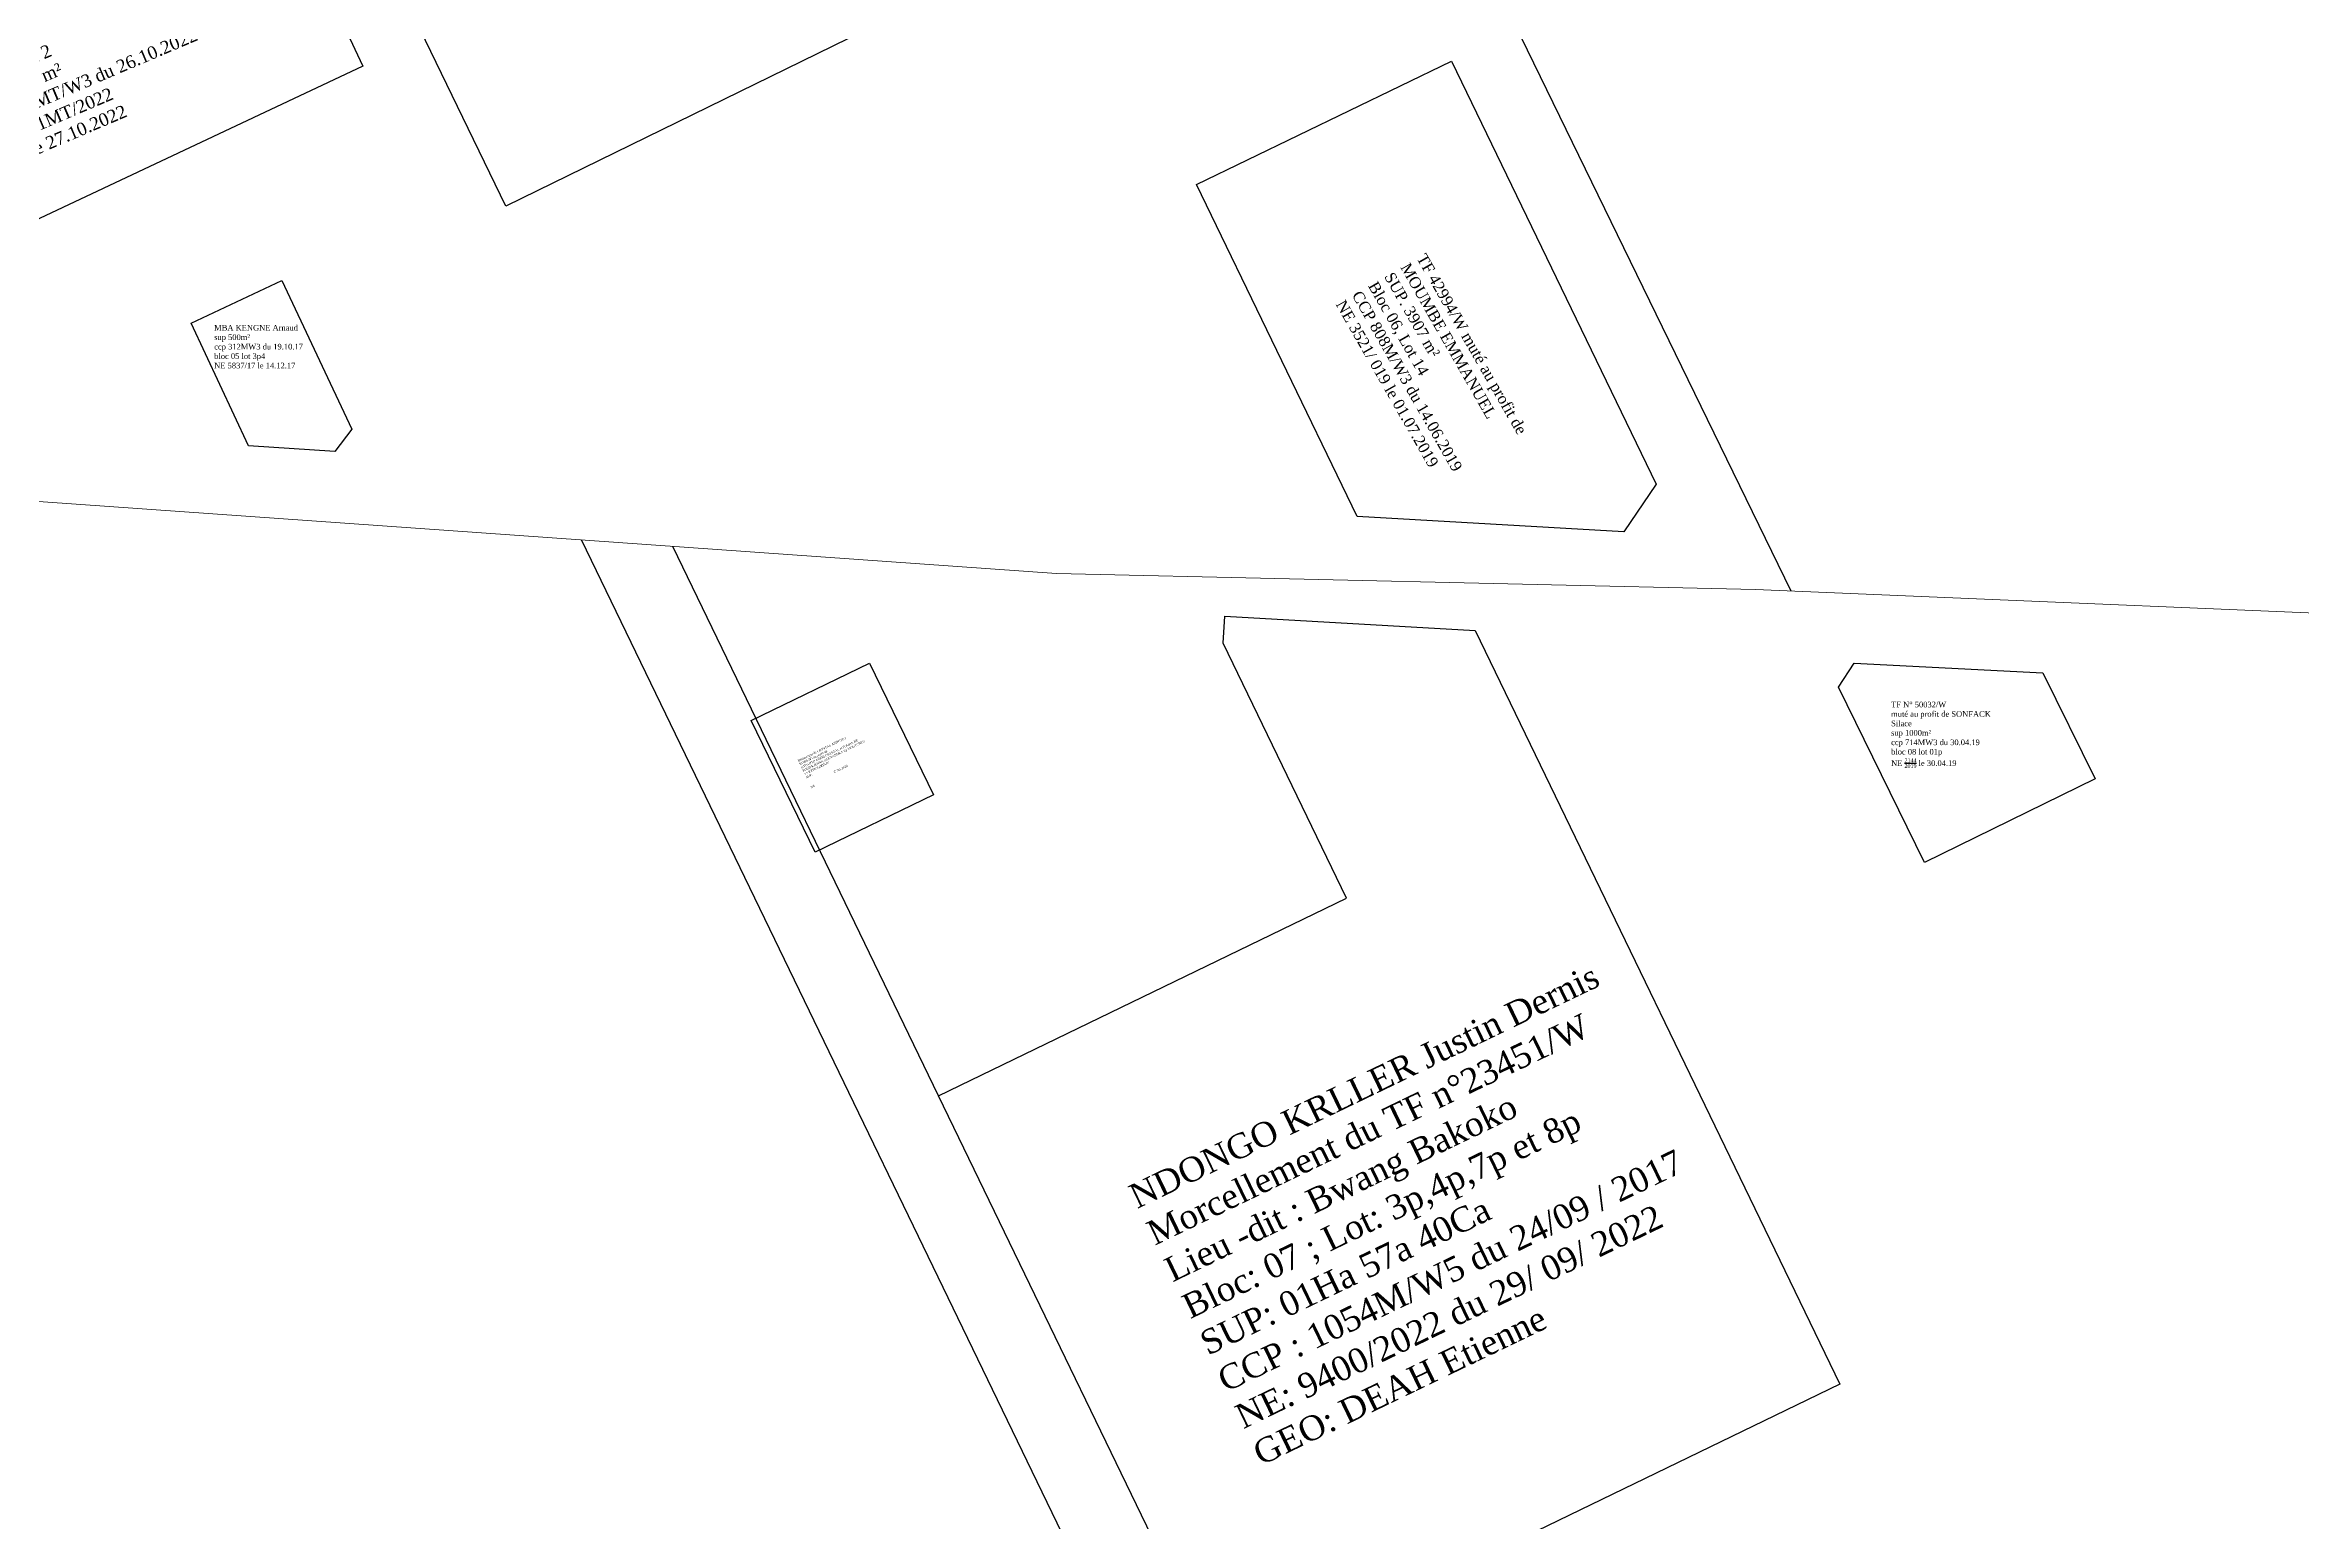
# Model space of a CAD drawing. Header units: millimetres. Extents: x 590121 to 927379, y 438565 to 1441738.
# Drawn here: x 591785.9 to 592184.5, y 440540.6 to 440801.4 of the extents above; entities that cross this region are included whole.
import ezdxf

# ---------------------------------------------------------------- set-up
doc = ezdxf.new("R2010")
doc.units = ezdxf.units.MM
doc.header["$LTSCALE"] = 10
doc.layers.add('00_DPP_TF Mutations Moungo', color=6, linetype='Continuous', lineweight=50)
doc.layers.add('Roads_others', color=24, linetype='Continuous', lineweight=9)
doc.layers.add('end maj 26 02 2021', color=30, linetype='Continuous')
doc.layers.add('Parcelle MAJ', color=6, linetype='Continuous')
doc.styles.get("Standard").update_dxf_attribs({"font": 'arial.ttf'})
doc.styles.add('Times 1.0', font='times.ttf', dxfattribs={"width": 0.99, "height": 1})

msp = doc.modelspace()

# ---------------------------------------------------------------- linework, layer by layer
msp.add_line((592094.18, 440705.03), (592016.33, 440864.63))
at = {"flags": 128}
msp.add_lwpolyline([(591917.48, 440852.85), (591938.67, 440807.88), (591867.27, 440772.95), (591845.47, 440817.92)], close=True, dxfattribs=at)
for points in [[(591987.31, 440493.62), (591880.61, 440714.06)], [(591943.65, 440615.96), (591896.71, 440712.92)]]:
    msp.add_lwpolyline(points, dxfattribs=at)
at = {"layer": 'end maj 26 02 2021', "color": 3, "lineweight": -3, "flags": 128}
msp.add_lwpolyline([(592034.17, 440798.55), (592070.3, 440723.91), (592064.63, 440715.48), (592017.52, 440718.18), (591989.17, 440776.76)], close=True, dxfattribs=at)
msp.add_lwpolyline([(592034.17, 440798.55), (592070.3, 440723.91), (592064.63, 440715.48), (592017.52, 440718.18), (591989.17, 440776.76)], close=True, dxfattribs=at)
msp.add_lwpolyline([(592034.17, 440798.55), (592070.3, 440723.91), (592064.63, 440715.48), (592017.52, 440718.18), (591989.17, 440776.76)], close=True, dxfattribs=at)
msp.add_lwpolyline([(592034.17, 440798.55), (592070.3, 440723.91), (592064.63, 440715.48), (592017.52, 440718.18), (591989.17, 440776.76)], close=True, dxfattribs=at)
at = {"layer": 'end maj 26 02 2021', "color": 150, "flags": 128}
msp.add_lwpolyline([(591827.73, 440759.86), (591840.06, 440733.62), (591837.09, 440729.67), (591821.85, 440730.69), (591811.7, 440752.33)], close=True, dxfattribs=at)
msp.add_lwpolyline([(591827.73, 440759.86), (591840.06, 440733.62), (591837.09, 440729.67), (591821.85, 440730.69), (591811.7, 440752.33)], close=True, dxfattribs=at)
at = {"layer": 'end maj 26 02 2021', "color": 150, "lineweight": -3, "flags": 128}
msp.add_lwpolyline([(591931.47, 440692.32), (591942.73, 440669.05), (591921.84, 440658.95), (591910.58, 440682.21), (591931.47, 440692.32)], close=True, dxfattribs=at)
msp.add_lwpolyline([(591931.47, 440692.32), (591942.73, 440669.05), (591921.84, 440658.95), (591910.58, 440682.21), (591931.47, 440692.32)], close=True, dxfattribs=at)
msp.add_lwpolyline([(591931.47, 440692.32), (591942.73, 440669.05), (591921.84, 440658.95), (591910.58, 440682.21), (591931.47, 440692.32)], close=True, dxfattribs=at)
msp.add_lwpolyline([(591931.47, 440692.32), (591942.73, 440669.05), (591921.84, 440658.95), (591910.58, 440682.21), (591931.47, 440692.32)], close=True, dxfattribs=at)
at = {"layer": 'end maj 26 02 2021', "color": 3, "lineweight": -3, "flags": 128}
msp.add_lwpolyline([(592105.3, 440692.32), (592138.61, 440690.59), (592147.8, 440671.9), (592117.71, 440657.12), (592102.51, 440688.09), (592105.3, 440692.32)], dxfattribs=at)
msp.add_lwpolyline([(592105.3, 440692.32), (592138.61, 440690.59), (592147.8, 440671.9), (592117.71, 440657.12), (592102.51, 440688.09), (592105.3, 440692.32)], dxfattribs=at)
at = {"layer": 'Parcelle MAJ', "color": 6, "lineweight": 30, "flags": 128}
for points in [[(591820.77, 440842.9), (591842.03, 440797.64), (591769.62, 440763.63), (591748.35, 440808.89)], [(591994.15, 440700.59), (592038.4, 440698.06), (592102.77, 440565.07), (591993.81, 440512.32), (591943.65, 440615.96), (592015.66, 440650.81), (591993.88, 440695.81)]]:
    msp.add_lwpolyline(points, close=True, dxfattribs=at)
at = {"layer": 'Roads_others'}
msp.add_lwpolyline([(591607.84, 440731.15), (591610, 440728.96), (591612.57, 440727.78), (591722.19, 440724.2), (591749.74, 440723.3), (591964.45, 440708.14), (592087.88, 440705.3), (592224.41, 440699.52), (592293.01, 440694.24), (592448.07, 440682.29), (592641.63, 440670.07), (592711.91, 440668.07)], dxfattribs=at)

# ---------------------------------------------------------------- texts
at = {"insert": (591976.83, 440599.86), "char_height": 4.3137, "width": 258.563, "attachment_point": 1, "rotation": 25.7406}
msp.add_mtext('{\\fTimes New Roman|b0|i0|c0|p18;NDONGO KRLLER Justin Dernis\\P\\C1;Morcellement du TF n°23451/W\\C256;\\PLieu -dit : Bwang Bakoko\\PBloc: 07 ; Lot: 3p,4p,7p et 8p\\PSUP: 01Ha 57a 40Ca\\PCCP : 1054M/W5 du 24/09 / 2017\\PNE: 9400/2022 du 29/ 09/ 2022 \\PGEO: DEAH Etienne}', dxfattribs=at)
at = {"layer": '00_DPP_TF Mutations Moungo', "insert": (591762.68, 440811.95), "char_height": 2.25488, "width": 50.2835, "attachment_point": 1, "rotation": 23.0301, "style": 'Times 1.0'}
msp.add_mtext('{\\fTimes New Roman|b0|i0|c186|p18;Arr de Dla III\\Plieu dit : Bassa (Bwang-Bakoko)\\PMutation Totale du T.F. }30202{\\fTimes New Roman|b0|i0|c186|p18;/W\\Pau profit de M}. BEKOULE Alain Bertrand\\P{\\fTimes New Roman|b0|i0|c186|p18;Bloc 5, Lot }2{\\fTimes New Roman|b0|i0|c186|p18;\\PSup: }4000{\\fTimes New Roman|b0|i0|c186|p18; m²\\Pccp: }086{\\fTimes New Roman|b0|i0|c186|p18;M}T{\\fTimes New Roman|b0|i0|c186|p18;/W3 du }26.10{\\fTimes New Roman|b0|i0|c186|p18;.2022\\PNE 1}431{\\fTimes New Roman|b0|i0|c186|p18;MT/2022\\PSaisi le }27{\\fTimes New Roman|b0|i0|c186|p18;.}10.{\\fTimes New Roman|b0|i0|c186|p18;2022}', dxfattribs=at)
at = {"layer": 'end maj 26 02 2021', "color": 150, "linetype": 'ByBlock', "lineweight": -3, "ltscale": 0.0014, "attachment_point": 1, "style": 'Times 1.0'}
for s, insert, char_height, width, rotation in [('{\\C1;TF 42994/W muté au profit de\\P\\fTimes New Roman|b0|i0|c186|p18;\\C256;MOUMBE EMMANUEL\\PSUP. 3907 m²\\PBloc 06, Lot 14\\PCCP 808M/W3 du 14.06.2019\\PNE 3521/ 019 le 01.07.2019}', (592029.68, 440764.8), 1.9731, 141.9488, 299.7797), ('{\\C1;TF 42994/W muté au profit de\\P\\fTimes New Roman|b0|i0|c186|p18;\\C256;MOUMBE EMMANUEL\\PSUP. 3907 m²\\PBloc 06, Lot 14\\PCCP 808M/W3 du 14.06.2019\\PNE 3521/ 019 le 01.07.2019}', (592029.68, 440764.8), 1.9731, 141.9488, 299.7797), ('{\\C1;TF 42994/W muté au profit de\\P\\fTimes New Roman|b0|i0|c186|p18;\\C256;MOUMBE EMMANUEL\\PSUP. 3907 m²\\PBloc 06, Lot 14\\PCCP 808M/W3 du 14.06.2019\\PNE 3521/ 019 le 01.07.2019}', (592029.68, 440764.8), 1.9731, 141.9488, 299.7797), ('{\\C1;TF 42994/W muté au profit de\\P\\fTimes New Roman|b0|i0|c186|p18;\\C256;MOUMBE EMMANUEL\\PSUP. 3907 m²\\PBloc 06, Lot 14\\PCCP 808M/W3 du 14.06.2019\\PNE 3521/ 019 le 01.07.2019}', (592029.68, 440764.8), 1.9731, 141.9488, 299.7797), ('{\\fTimes New Roman|b0|i0|c186|p18;\\C1;Désistement de CRYSTAL ATIWOTO\\PKODJOVI au profit de\\P\\C256;ATIWOTO KODJI CRYSTAL et FOUDA DE FOUDA JENNA ALEXANDRA r/p MOUTCHEU YVETTE SARDOU\\PSUP. 600 m²\\PBloc 07, Lot 01pa\\PCCP 2077M/W3 du 27.05.2020\\PNE 5394/ 020 le 24.07.2020}', (591918.73, 440675.24), 0.39, 13.0909, 25.8202), ('{\\fTimes New Roman|b0|i0|c186|p18;\\C1;Désistement de CRYSTAL ATIWOTO\\PKODJOVI au profit de\\P\\C256;ATIWOTO KODJI CRYSTAL et FOUDA DE FOUDA JENNA ALEXANDRA r/p MOUTCHEU YVETTE SARDOU\\PSUP. 600 m²\\PBloc 07, Lot 01pa\\PCCP 2077M/W3 du 27.05.2020\\PNE 5394/ 020 le 24.07.2020}', (591918.73, 440675.24), 0.39, 13.0909, 25.8202), ('{\\fTimes New Roman|b0|i0|c186|p18;\\C1;Désistement de CRYSTAL ATIWOTO\\PKODJOVI au profit de\\P\\C256;ATIWOTO KODJI CRYSTAL et FOUDA DE FOUDA JENNA ALEXANDRA r/p MOUTCHEU YVETTE SARDOU\\PSUP. 600 m²\\PBloc 07, Lot 01pa\\PCCP 2077M/W3 du 27.05.2020\\PNE 5394/ 020 le 24.07.2020}', (591918.73, 440675.24), 0.39, 13.0909, 25.8202), ('{\\fTimes New Roman|b0|i0|c186|p18;\\C1;Désistement de CRYSTAL ATIWOTO\\PKODJOVI au profit de\\P\\C256;ATIWOTO KODJI CRYSTAL et FOUDA DE FOUDA JENNA ALEXANDRA r/p MOUTCHEU YVETTE SARDOU\\PSUP. 600 m²\\PBloc 07, Lot 01pa\\PCCP 2077M/W3 du 27.05.2020\\PNE 5394/ 020 le 24.07.2020}', (591918.73, 440675.24), 0.39, 13.0909, 25.8202)]:
    msp.add_mtext(s, dxfattribs=dict(at, insert=insert, char_height=char_height, width=width, rotation=rotation))
at = {"layer": 'end maj 26 02 2021', "color": 150, "linetype": 'ByBlock', "lineweight": -3, "ltscale": 0.0014, "char_height": 1, "attachment_point": 1, "style": 'Times 1.0'}
for s, insert, width in [('MBA KENGNE Arnaud\\Psup 500m²\\Pccp 312MW3 du 19.10.17\\Pbloc 05 lot 3p4\\PNE 5837/17 le 14.12.17', (591815.77, 440752), 17.4402), ('MBA KENGNE Arnaud\\Psup 500m²\\Pccp 312MW3 du 19.10.17\\Pbloc 05 lot 3p4\\PNE 5837/17 le 14.12.17', (591815.77, 440752), 17.4402), ('\\A1;{\\C1;TF N° 50032/W\\P\\fTimes New Roman|b0|i0|c186|p18;muté au profit de SONFACK Silace\\Psup 1000m²\\Pccp 714MW3 du 30.04.19\\Pbloc 08 lot 01p\\PNE \\H0.7x;\\S2144/2019;\\H1.429x; le 30.04.19}', (592111.8, 440685.51), 17.6307), ('\\A1;{\\C1;TF N° 50032/W\\P\\fTimes New Roman|b0|i0|c186|p18;muté au profit de SONFACK Silace\\Psup 1000m²\\Pccp 714MW3 du 30.04.19\\Pbloc 08 lot 01p\\PNE \\H0.7x;\\S2144/2019;\\H1.429x; le 30.04.19}', (592111.8, 440685.51), 17.6307)]:
    msp.add_mtext(s, dxfattribs=dict(at, insert=insert, width=width))

doc.saveas('drawing.dxf')
